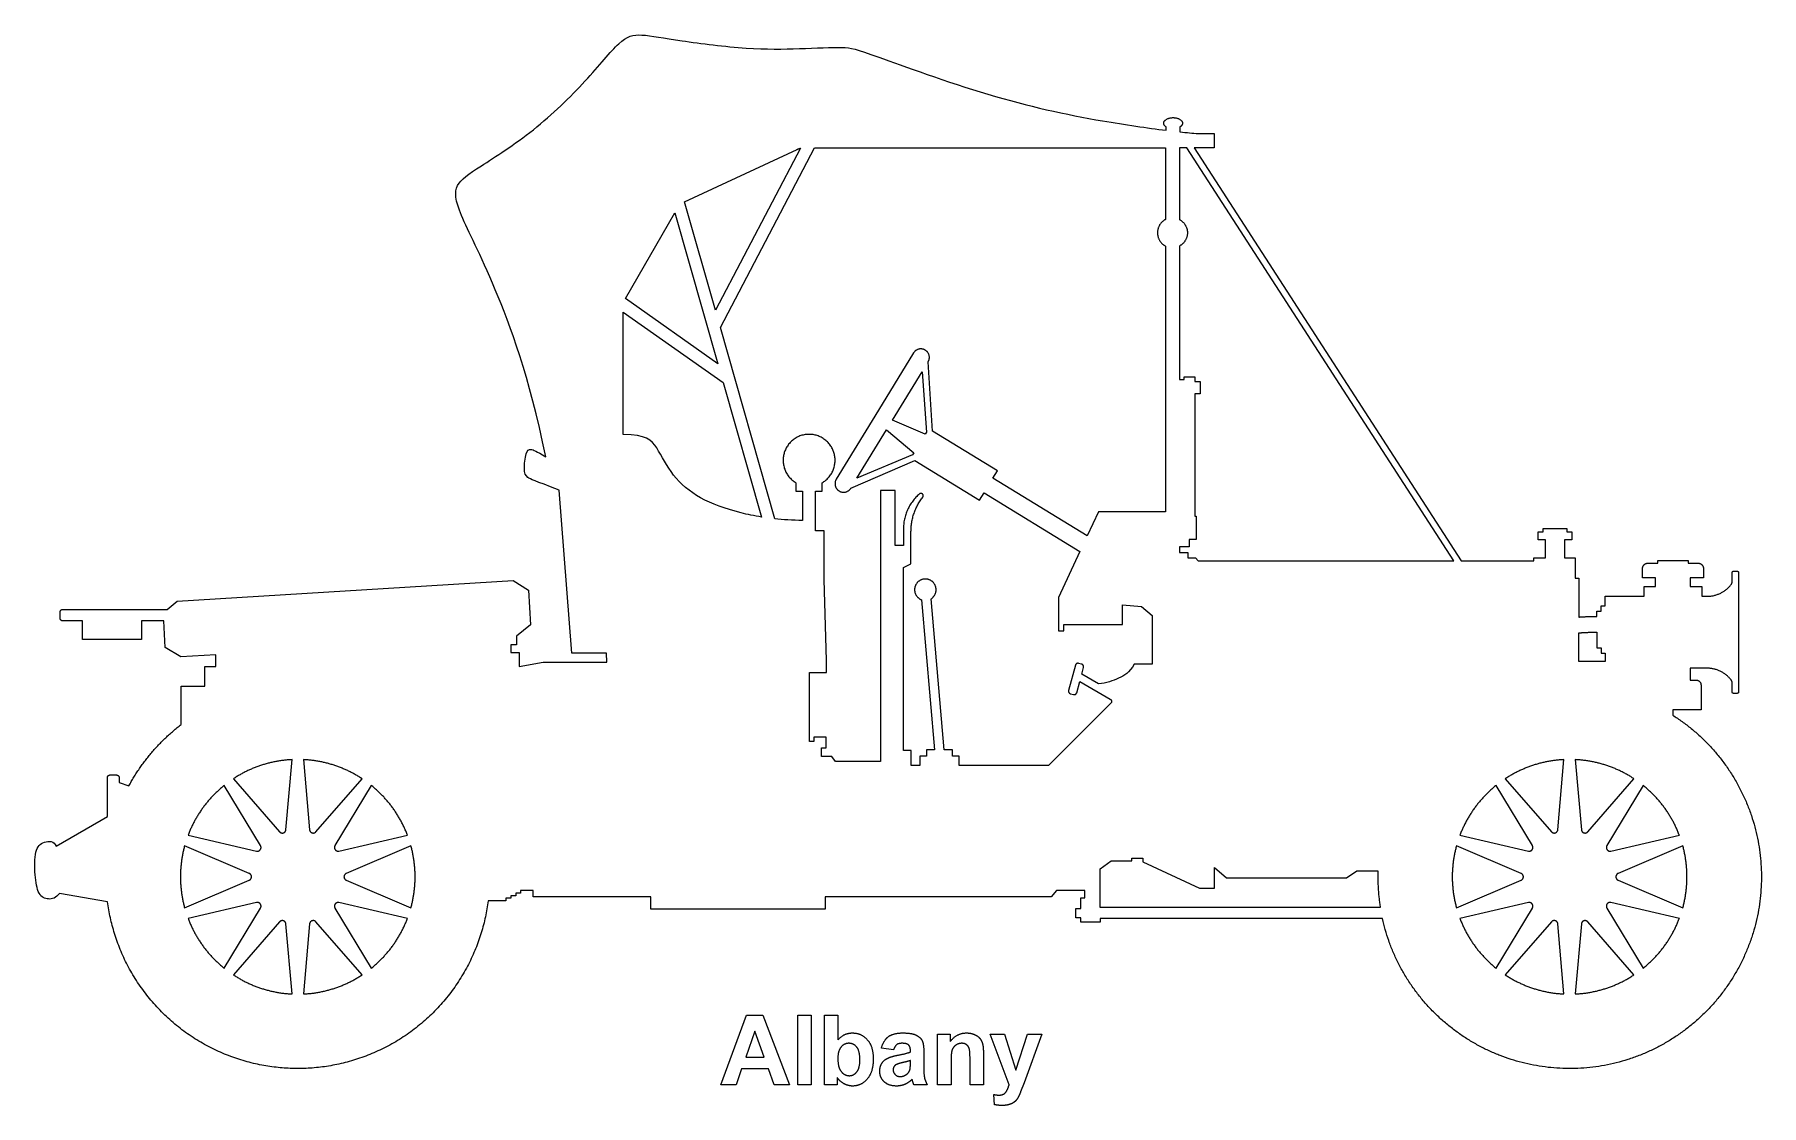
# Model space of a CAD drawing. Header units: millimetres. Extents: x -155 to 163, y -128 to 149.
# Drawn here: x 18.3 to 85.8, y -127.3 to -85.4 of the extents above; entities that cross this region are included whole.
import ezdxf

# ---------------------------------------------------------------- set-up
doc = ezdxf.new("R2010")
doc.units = ezdxf.units.MM
doc.header["$MEASUREMENT"] = 0
doc.layers.add('Layer 03', color=5, linetype='Continuous')

msp = doc.modelspace()

# ---------------------------------------------------------------- linework, layer by layer
at = {"layer": 'Layer 03'}
for p, q in [((62.499, -89.16), (62.499, -89.031)), ((63.036, -89.031), (63.036, -89.223)), ((63.74, -89.29), (64.38, -89.29)), ((64.38, -89.29), (64.38, -89.848)), ((43.677, -91.956), (48.073, -89.906)), ((48.2, -89.863), (44.882, -96.199)), ((45.073, -96.872), (48.751, -89.848)), ((48.751, -89.848), (62.472, -89.848)), ((62.472, -89.848), (62.472, -92.649)), ((63.308, -89.848), (63.013, -89.848)), ((63.013, -89.848), (63.013, -92.649)), ((73.736, -105.99), (63.308, -89.848)), ((64.38, -89.848), (63.598, -89.848)), ((63.598, -89.848), (74.026, -105.99)), ((41.362, -95.742), (43.299, -92.387)), ((43.299, -92.387), (44.975, -98.288)), ((44.882, -96.199), (43.677, -91.956)), ((62.472, -93.687), (62.472, -104.079)), ((63.013, -93.687), (63.013, -98.903)), ((44.975, -98.288), (41.362, -95.742)), ((41.28, -101.056), (41.28, -96.273)), ((41.28, -96.273), (45.184, -99.024)), ((47.199, -104.357), (45.073, -96.872)), ((52.621, -97.868), (51.112, -100.335)), ((53.365, -100.93), (53.193, -98.218)), ((45.184, -99.024), (46.679, -104.286)), ((51.803, -100.491), (52.957, -98.605)), ((52.957, -98.605), (53.131, -100.96)), ((63.013, -98.903), (63.195, -98.903)), ((63.195, -98.903), (63.195, -98.796)), ((63.195, -98.796), (63.616, -98.796)), ((63.616, -98.796), (63.616, -98.985)), ((63.616, -98.985), (63.82, -98.985)), ((63.82, -98.985), (63.82, -99.464)), ((63.82, -99.464), (63.616, -99.464)), ((63.616, -99.464), (63.616, -104.253)), ((51.112, -100.335), (49.603, -102.802)), ((53.084, -101.037), (51.803, -100.491)), ((50.413, -102.765), (51.566, -100.879)), ((51.566, -100.879), (52.635, -101.771)), ((53.131, -100.96), (53.084, -101.037)), ((55.9, -102.481), (53.365, -100.93)), ((52.588, -101.848), (50.413, -102.765)), ((52.635, -101.771), (52.588, -101.848)), ((50.176, -103.152), (52.668, -102.069)), ((52.668, -102.069), (55.204, -103.62)), ((55.726, -102.766), (55.9, -102.481)), ((39.264, -109.601), (38.767, -103.227)), ((48.029, -102.94), (48.029, -103.266)), ((48.029, -103.266), (48.285, -103.266)), ((48.285, -103.266), (48.285, -104.413)), ((48.798, -104.823), (48.798, -103.266)), ((48.798, -103.266), (49.054, -103.266)), ((49.054, -103.266), (49.054, -102.94)), ((51.906, -103.241), (51.336, -103.241)), ((51.336, -103.241), (51.336, -113.839)), ((51.906, -105.395), (51.906, -103.241)), ((59.412, -105.019), (55.726, -102.766)), ((55.204, -103.62), (55.378, -103.335)), ((55.378, -103.335), (59.128, -105.628)), ((59.85, -104.079), (59.412, -105.019)), ((62.472, -104.079), (59.85, -104.079)), ((63.616, -104.253), (63.672, -104.253)), ((63.672, -104.253), (63.672, -105.156)), ((49.128, -104.823), (48.798, -104.823)), ((49.128, -106.719), (49.128, -104.823)), ((52.228, -104.75), (52.228, -105.395)), ((52.524, -106.118), (52.524, -104.85)), ((63.672, -105.156), (63.398, -105.156)), ((63.398, -105.156), (63.398, -105.443)), ((77.034, -105.179), (77.034, -104.855)), ((77.034, -104.855), (77.228, -104.855)), ((77.321, -105.179), (77.034, -105.179)), ((77.228, -104.855), (77.228, -104.725)), ((77.228, -104.725), (78.153, -104.725)), ((77.321, -105.882), (77.321, -105.179)), ((78.348, -105.179), (78.061, -105.179)), ((78.061, -105.179), (78.061, -105.882)), ((78.153, -104.725), (78.153, -104.855)), ((78.153, -104.855), (78.348, -104.855)), ((78.348, -104.855), (78.348, -105.179)), ((52.228, -105.395), (51.906, -105.395)), ((59.128, -105.628), (58.289, -107.428)), ((63.398, -105.443), (63.013, -105.443)), ((63.013, -105.443), (63.013, -105.663)), ((63.013, -105.663), (63.349, -105.663)), ((63.349, -105.663), (63.349, -105.884)), ((63.349, -105.884), (63.638, -105.884)), ((63.638, -105.884), (63.745, -105.99)), ((76.872, -105.99), (76.872, -105.882)), ((76.872, -105.882), (77.321, -105.882)), ((78.061, -105.882), (78.482, -105.882)), ((78.482, -105.882), (78.482, -106.668)), ((52.237, -106.252), (52.524, -106.118)), ((52.237, -113.414), (52.237, -106.252)), ((63.745, -105.99), (73.736, -105.99)), ((74.026, -105.99), (76.872, -105.99)), ((81.116, -106.655), (81.116, -106.295)), ((81.321, -106.089), (81.718, -106.089)), ((81.718, -106.089), (81.718, -105.978)), ((81.718, -105.978), (82.894, -105.978)), ((82.894, -105.978), (82.894, -106.089)), ((82.894, -106.089), (83.291, -106.089)), ((83.496, -106.295), (83.496, -106.655)), ((84.623, -106.796), (84.623, -106.449)), ((84.674, -106.397), (84.817, -106.397)), ((84.868, -106.449), (84.868, -111.126)), ((23.847, -107.571), (36.971, -106.761)), ((36.971, -106.761), (37.574, -107.136)), ((37.574, -107.136), (37.658, -108.496)), ((49.223, -109.897), (49.128, -106.719)), ((78.482, -106.668), (78.627, -106.668)), ((78.627, -106.668), (78.627, -108.194)), ((81.629, -106.655), (81.116, -106.655)), ((81.183, -107.38), (81.183, -107.004)), ((81.183, -107.004), (81.629, -107.004)), ((81.629, -107.004), (81.629, -106.655)), ((83.496, -106.655), (82.983, -106.655)), ((82.983, -106.655), (82.983, -107.004)), ((82.983, -107.004), (83.429, -107.004)), ((83.429, -107.004), (83.429, -107.38)), ((19.37, -107.892), (23.451, -107.892)), ((23.451, -107.892), (23.847, -107.571)), ((52.929, -107.517), (53.443, -113.389)), ((53.822, -113.389), (53.306, -107.484)), ((58.289, -107.428), (58.289, -108.736)), ((60.792, -108.487), (60.792, -107.716)), ((60.792, -107.716), (61.533, -107.781)), ((61.533, -107.781), (61.946, -108.127)), ((79.33, -108.171), (79.33, -107.96)), ((79.33, -107.96), (79.5, -107.96)), ((79.5, -107.96), (79.5, -107.754)), ((79.5, -107.754), (79.657, -107.754)), ((79.657, -107.754), (79.657, -107.38)), ((79.657, -107.38), (81.183, -107.38)), ((83.429, -107.38), (83.729, -107.38)), ((19.267, -108.241), (19.267, -107.995)), ((20.144, -108.343), (19.37, -108.343)), ((20.144, -109.075), (20.144, -108.343)), ((23.315, -108.343), (22.449, -108.343)), ((22.449, -108.343), (22.449, -109.075)), ((23.379, -109.378), (23.315, -108.343)), ((37.658, -108.496), (37.106, -108.943)), ((58.501, -108.736), (58.501, -108.487)), ((58.501, -108.487), (60.792, -108.487)), ((61.946, -108.127), (61.946, -110.04)), ((22.449, -109.075), (20.144, -109.075)), ((37.106, -109.278), (36.878, -109.278)), ((36.878, -109.278), (36.878, -109.582)), ((37.106, -108.943), (37.106, -109.278)), ((58.289, -108.736), (58.501, -108.736)), ((78.627, -109.935), (78.627, -108.812)), ((79.33, -108.785), (79.33, -109.402)), ((23.981, -109.754), (23.379, -109.378)), ((25.357, -109.669), (23.981, -109.754)), ((25.357, -110.121), (25.357, -109.669)), ((36.878, -109.582), (37.209, -109.582)), ((37.209, -109.582), (37.209, -110.129)), ((37.209, -110.129), (38.15, -109.963)), ((38.15, -109.963), (40.634, -109.963)), ((40.626, -109.601), (39.264, -109.601)), ((40.634, -109.963), (40.626, -109.601)), ((49.223, -110.355), (49.223, -109.897)), ((59.193, -110.035), (59.077, -110.004)), ((79.657, -109.935), (78.627, -109.935)), ((79.33, -109.402), (79.5, -109.402)), ((79.5, -109.402), (79.5, -109.608)), ((79.5, -109.608), (79.657, -109.608)), ((79.657, -109.608), (79.657, -109.935)), ((24.93, -110.895), (24.93, -110.121)), ((24.93, -110.121), (25.357, -110.121)), ((48.553, -113.057), (48.553, -110.355)), ((48.553, -110.355), (49.223, -110.355)), ((58.951, -110.077), (58.686, -111.066)), ((59.195, -110.424), (59.266, -110.161)), ((59.853, -110.804), (59.195, -110.424)), ((61.946, -110.04), (61.247, -110.04)), ((83.729, -110.195), (82.983, -110.195)), ((82.983, -110.195), (82.983, -110.658)), ((82.983, -110.658), (83.214, -110.658)), ((24.001, -112.395), (24.001, -110.895)), ((24.001, -110.895), (24.93, -110.895)), ((58.758, -111.192), (58.875, -111.223)), ((59.001, -111.15), (59.118, -110.713)), ((59.118, -110.713), (60.311, -111.402)), ((83.402, -110.846), (83.402, -111.822)), ((84.623, -111.126), (84.623, -110.779)), ((84.817, -111.178), (84.674, -111.178)), ((60.332, -111.563), (57.901, -113.995)), ((83.402, -111.822), (82.295, -111.822)), ((82.295, -111.822), (82.295, -112.028)), ((48.728, -113.057), (48.553, -113.057)), ((49.204, -112.885), (48.728, -112.885)), ((48.728, -112.885), (48.728, -113.057)), ((49.032, -113.641), (49.032, -113.31)), ((49.032, -113.31), (49.204, -113.31)), ((49.204, -113.31), (49.204, -112.885)), ((53.443, -113.389), (53.124, -113.389)), ((53.124, -113.389), (53.124, -113.636)), ((54.141, -113.389), (53.822, -113.389)), ((54.141, -113.636), (54.141, -113.389)), ((28.096, -116.506), (28.335, -113.768)), ((28.776, -113.768), (29.016, -116.506)), ((49.431, -113.641), (49.032, -113.641)), ((49.57, -113.839), (49.431, -113.641)), ((51.336, -113.839), (49.57, -113.839)), ((52.532, -113.414), (52.237, -113.414)), ((52.532, -113.995), (52.532, -113.414)), ((52.864, -113.995), (52.532, -113.995)), ((53.124, -113.636), (52.864, -113.636)), ((52.864, -113.636), (52.864, -113.995)), ((54.402, -113.636), (54.141, -113.636)), ((54.402, -113.995), (54.402, -113.636)), ((57.901, -113.995), (54.402, -113.995)), ((77.807, -116.506), (78.046, -113.768)), ((78.487, -113.768), (78.726, -116.506)), ((21.115, -115.997), (21.115, -114.471)), ((21.218, -114.368), (21.472, -114.368)), ((21.575, -114.471), (21.575, -114.659)), ((21.575, -114.659), (21.954, -114.797)), ((26.041, -114.514), (27.844, -116.588)), ((29.267, -116.588), (31.07, -114.514)), ((75.752, -114.514), (77.555, -116.588)), ((78.978, -116.588), (80.781, -114.514)), ((27.1, -117.128), (25.685, -114.773)), ((31.427, -114.773), (30.011, -117.128)), ((76.811, -117.128), (75.395, -114.773)), ((81.137, -114.773), (79.722, -117.128)), ((19.114, -117.152), (21.115, -115.997)), ((24.267, -116.724), (26.944, -117.343)), ((30.167, -117.343), (32.845, -116.724)), ((73.977, -116.724), (76.655, -117.343)), ((79.878, -117.343), (82.555, -116.724)), ((26.66, -118.217), (24.131, -117.143)), ((32.981, -117.143), (30.451, -118.217)), ((76.371, -118.217), (73.841, -117.143)), ((82.692, -117.143), (80.162, -118.217)), ((59.916, -118.036), (60.352, -117.731)), ((59.916, -119.549), (59.916, -118.036)), ((60.352, -117.731), (61.151, -117.731)), ((61.151, -117.731), (61.151, -117.622)), ((61.151, -117.622), (61.58, -117.622)), ((61.58, -117.622), (61.58, -117.759)), ((61.58, -117.759), (63.804, -118.796)), ((64.382, -118.796), (64.382, -117.99)), ((64.382, -117.99), (64.857, -118.389)), ((69.55, -118.389), (69.949, -118.11)), ((69.949, -118.11), (70.774, -118.11)), ((24.131, -119.556), (26.66, -118.482)), ((30.451, -118.482), (32.981, -119.556)), ((64.857, -118.389), (69.55, -118.389)), ((73.841, -119.556), (76.371, -118.482)), ((80.162, -118.482), (82.692, -119.556)), ((21.123, -119.329), (19.241, -118.997)), ((26.944, -119.357), (24.267, -119.975)), ((32.845, -119.975), (30.167, -119.357)), ((36.694, -119.291), (35.993, -119.291)), ((36.885, -119.19), (36.694, -119.19)), ((36.694, -119.19), (36.694, -119.291)), ((37.075, -119.089), (36.885, -119.089)), ((36.885, -119.089), (36.885, -119.19)), ((37.266, -118.989), (37.075, -118.989)), ((37.075, -118.989), (37.075, -119.089)), ((37.761, -118.888), (37.266, -118.888)), ((37.266, -118.888), (37.266, -118.989)), ((37.761, -119.127), (37.761, -118.888)), ((42.355, -119.127), (37.761, -119.127)), ((42.355, -119.616), (42.355, -119.127)), ((58.007, -119.127), (49.165, -119.127)), ((49.165, -119.127), (49.165, -119.616)), ((58.205, -118.89), (58.007, -119.127)), ((59.319, -118.89), (58.205, -118.89)), ((59.167, -119.585), (59.167, -119.171)), ((59.167, -119.171), (59.319, -119.171)), ((59.319, -119.171), (59.319, -118.89)), ((63.804, -118.796), (64.382, -118.796)), ((76.655, -119.357), (73.977, -119.975)), ((82.555, -119.975), (79.878, -119.357)), ((25.685, -121.926), (27.1, -119.571)), ((27.844, -120.111), (26.041, -122.185)), ((31.07, -122.185), (29.267, -120.111)), ((30.011, -119.571), (31.427, -121.926)), ((49.165, -119.616), (42.355, -119.616)), ((58.97, -119.948), (58.97, -119.585)), ((58.97, -119.585), (59.167, -119.585)), ((59.167, -119.948), (58.97, -119.948)), ((59.167, -120.122), (59.167, -119.948)), ((59.916, -120.122), (59.167, -120.122)), ((70.866, -119.549), (59.916, -119.549)), ((70.95, -119.985), (59.916, -119.985)), ((59.916, -119.985), (59.916, -120.122)), ((75.395, -121.926), (76.811, -119.571)), ((77.555, -120.111), (75.752, -122.185)), ((80.781, -122.185), (78.978, -120.111)), ((79.722, -119.571), (81.137, -121.926)), ((28.335, -122.931), (28.096, -120.193)), ((29.016, -120.193), (28.776, -122.931)), ((78.046, -122.931), (77.807, -120.193)), ((78.726, -120.193), (78.487, -122.931)), ((45.092, -126.479), (46.092, -123.762)), ((46.092, -123.762), (46.731, -123.762)), ((46.731, -123.762), (47.776, -126.479)), ((48.096, -126.479), (48.096, -123.762)), ((48.096, -123.762), (48.619, -123.762)), ((48.619, -123.762), (48.619, -126.479)), ((49.143, -126.479), (49.143, -123.762)), ((49.143, -123.762), (49.666, -123.762)), ((49.666, -123.762), (49.666, -124.727)), ((46.417, -124.387), (46.064, -125.399)), ((46.786, -125.399), (46.417, -124.387)), ((53.565, -126.479), (53.565, -124.505)), ((53.565, -124.505), (54.054, -124.505)), ((54.054, -124.505), (54.054, -124.793)), ((56.358, -126.479), (55.624, -124.505)), ((55.624, -124.505), (56.181, -124.505)), ((56.181, -124.505), (56.628, -125.903)), ((56.628, -125.903), (57.075, -124.505)), ((57.632, -124.505), (56.941, -126.4)), ((57.075, -124.505), (57.632, -124.505)), ((46.064, -125.399), (46.786, -125.399)), ((51.843, -125.112), (51.371, -125.045)), ((52.501, -125.197), (52.501, -125.144)), ((52.501, -125.638), (52.501, -125.534)), ((53.025, -125.217), (53.025, -125.829)), ((54.831, -126.479), (54.831, -125.471)), ((55.354, -125.249), (55.354, -126.479)), ((45.905, -125.855), (45.688, -126.479)), ((46.952, -125.855), (45.905, -125.855)), ((47.18, -126.479), (46.952, -125.855)), ((49.632, -126.191), (49.632, -126.479)), ((54.088, -125.585), (54.088, -126.479)), ((45.688, -126.479), (45.092, -126.479)), ((47.776, -126.479), (47.18, -126.479)), ((48.619, -126.479), (48.096, -126.479)), ((49.632, -126.479), (49.143, -126.479)), ((53.16, -126.479), (52.636, -126.479)), ((54.088, -126.479), (53.565, -126.479)), ((55.354, -126.479), (54.831, -126.479)), ((55.793, -127.259), (55.759, -126.859)), ((56.941, -126.4), (56.809, -126.761))]:
    msp.add_line(p, q, dxfattribs=at)
for points, knots in [([(38.254, -101.927), (37.583, -98.716), (36.159, -94.89), (34.735, -92.209), (34.651, -91.259), (35.489, -90.7), (37.793, -89.239), (39.923, -87.168), (41.206, -85.534), (41.877, -85.359), (43.336, -85.651), (46.237, -86.01), (48.168, -85.979), (50.069, -85.887), (50.467, -86.01), (55.678, -87.91), (59.422, -88.734), (61.764, -89.07), (62.499, -89.16)], [7159.814234, 7159.814234, 7159.814234, 7159.814234, 7172.96766, 7186.121085, 7199.274511, 7212.427936, 7225.581361, 7238.734787, 7251.888212, 7265.041638, 7278.195063, 7291.348488, 7304.501914, 7317.655339, 7330.808765, 7343.96219, 7357.115615, 7364.991003, 7364.991003, 7364.991003, 7364.991003]), ([(46.679, -104.286), (46.393, -104.238), (45.452, -104.031), (44.222, -103.584), (43.16, -102.692), (42.6, -101.492), (42.164, -101.056), (41.28, -101.056)], [427.593349, 427.593349, 427.593349, 427.593349, 430.722278, 438.899062, 447.075847, 455.252631, 463.429416, 463.429416, 463.429416, 463.429416])]:
    msp.add_open_spline(points, degree=3, knots=knots, dxfattribs=at)
for points, weights, knots in [([(62.499, -89.031), (62.401, -88.968), (62.401, -88.883), (62.401, -88.667), (62.768, -88.667), (63.134, -88.667), (63.134, -88.883), (63.134, -88.968), (63.036, -89.031)], [0.853853891238, 0.860187190456, 1, 0.707106781187, 1, 0.707106781187, 1, 0.86018722379, 0.853853894258], [7365.623661, 7365.623661, 7365.623661, 7366.373482, 7366.373482, 7367.944279, 7367.944279, 7369.515075, 7369.515075, 7370.264896, 7370.264896, 7370.264896]), ([(62.472, -92.649), (62.158, -92.813), (62.158, -93.168), (62.158, -93.523), (62.472, -93.687)], [1, 0.854993715544, 1, 0.854993715544, 1], [4135.011984, 4135.011984, 4135.011984, 4138.118614, 4138.118614, 4141.225243, 4141.225243, 4141.225243]), ([(63.013, -92.649), (63.328, -92.813), (63.328, -93.168), (63.328, -93.523), (63.013, -93.687)], [1, 0.854993715601, 1, 0.854993715601, 1], [1817.462483, 1817.462483, 1817.462483, 1820.569113, 1820.569113, 1823.675742, 1823.675742, 1823.675742]), ([(53.193, -98.218), (53.368, -97.932), (53.082, -97.757), (52.796, -97.582), (52.621, -97.868)], [1, 0.707106781187, 1, 0.707106781187, 1], [4259.985989, 4259.985989, 4259.985989, 4262.552971, 4262.552971, 4265.119952, 4265.119952, 4265.119952]), ([(49.054, -102.94), (49.724, -102.548), (49.521, -101.799), (49.318, -101.049), (48.541, -101.049), (47.765, -101.049), (47.562, -101.799), (47.359, -102.548), (48.029, -102.94)], [1, 0.794210371006, 1, 0.794210371006, 1, 0.794210371006, 1, 0.794210371006, 1], [3940.622772, 3940.622772, 3940.622772, 3947.076402, 3947.076402, 3953.530032, 3953.530032, 3959.983662, 3959.983662, 3966.437292, 3966.437292, 3966.437292]), ([(49.603, -102.802), (49.428, -103.089), (49.715, -103.264), (50.001, -103.439), (50.176, -103.152)], [1, 0.707106781187, 1, 0.707106781187, 1], [4293.275967, 4293.275967, 4293.275967, 4295.842948, 4295.842948, 4298.409929, 4298.409929, 4298.409929]), ([(52.984, -103.503), (53.034, -103.438), (52.975, -103.383), (52.916, -103.327), (52.854, -103.38)], [1, 0.741484389658, 1, 0.741484389658, 1], [3786.595519, 3786.595519, 3786.595519, 3787.23717, 3787.23717, 3787.878821, 3787.878821, 3787.878821]), ([(53.306, -107.484), (53.588, -107.309), (53.484, -106.994), (53.379, -106.678), (53.048, -106.707), (52.717, -106.736), (52.669, -107.065), (52.62, -107.394), (52.929, -107.517)], [1, 0.784523018402, 1, 0.784523018402, 1, 0.784523018402, 1, 0.784523018402, 1], [3685.649494, 3685.649494, 3685.649494, 3688.387904, 3688.387904, 3691.126315, 3691.126315, 3693.864726, 3693.864726, 3696.603136, 3696.603136, 3696.603136]), ([(60.311, -111.402), (60.355, -111.427), (60.362, -111.477), (60.368, -111.527), (60.332, -111.563)], [1, 0.896872741533, 1, 0.896872741533, 1], [3616.3255593, 3616.3255593, 3616.3255593, 3616.7837082, 3616.7837082, 3617.2418571, 3617.2418571, 3617.2418571]), ([(82.295, -112.028), (85.673, -114.18), (85.761, -118.184), (85.85, -122.188), (82.571, -124.487), (79.292, -126.787), (75.558, -125.34), (71.824, -123.893), (70.95, -119.985)], [1, 0.882031108773, 1, 0.882031108773, 1, 0.882031108773, 1, 0.882031108773, 1], [7639.862682, 7639.862682, 7639.862682, 7675.675965, 7675.675965, 7711.489249, 7711.489249, 7747.302533, 7747.302533, 7783.115817, 7783.115817, 7783.115817]), ([(27.844, -116.588), (27.907, -116.66), (27.997, -116.63), (28.088, -116.601), (28.096, -116.506)], [1, 0.833885822067, 1, 0.833885822067, 1], [214.775806, 214.775806, 214.775806, 215.594366, 215.594366, 216.412925, 216.412925, 216.412925]), ([(29.016, -116.506), (29.024, -116.601), (29.114, -116.63), (29.205, -116.66), (29.267, -116.588)], [1, 0.833885822067, 1, 0.833885822067, 1], [328.668903, 328.668903, 328.668903, 329.487463, 329.487463, 330.306022, 330.306022, 330.306022]), ([(77.555, -116.588), (77.617, -116.66), (77.708, -116.63), (77.798, -116.601), (77.807, -116.506)], [1, 0.833885822067, 1, 0.833885822067, 1], [214.775806, 214.775806, 214.775806, 215.594366, 215.594366, 216.412925, 216.412925, 216.412925]), ([(78.726, -116.506), (78.734, -116.601), (78.825, -116.63), (78.916, -116.66), (78.978, -116.588)], [1, 0.833885822067, 1, 0.833885822067, 1], [328.668903, 328.668903, 328.668903, 329.487463, 329.487463, 330.306022, 330.306022, 330.306022]), ([(26.944, -117.343), (27.037, -117.364), (27.093, -117.287), (27.149, -117.21), (27.1, -117.128)], [1, 0.833885822067, 1, 0.833885822067, 1], [214.775806, 214.775806, 214.775806, 215.594366, 215.594366, 216.412925, 216.412925, 216.412925]), ([(30.011, -117.128), (29.962, -117.21), (30.018, -117.287), (30.074, -117.364), (30.167, -117.343)], [1, 0.833885822067, 1, 0.833885822067, 1], [214.775806, 214.775806, 214.775806, 215.594366, 215.594366, 216.412925, 216.412925, 216.412925]), ([(76.655, -117.343), (76.748, -117.364), (76.804, -117.287), (76.86, -117.21), (76.811, -117.128)], [1, 0.833885822067, 1, 0.833885822067, 1], [214.775806, 214.775806, 214.775806, 215.594366, 215.594366, 216.412925, 216.412925, 216.412925]), ([(79.722, -117.128), (79.673, -117.21), (79.729, -117.287), (79.785, -117.364), (79.878, -117.343)], [1, 0.833885822067, 1, 0.833885822067, 1], [214.775806, 214.775806, 214.775806, 215.594366, 215.594366, 216.412925, 216.412925, 216.412925]), ([(26.66, -118.482), (26.748, -118.445), (26.748, -118.35), (26.748, -118.254), (26.66, -118.217)], [1, 0.833885822067, 1, 0.833885822067, 1], [230.460596, 230.460596, 230.460596, 231.279155, 231.279155, 232.097715, 232.097715, 232.097715]), ([(30.451, -118.217), (30.363, -118.254), (30.363, -118.35), (30.363, -118.445), (30.451, -118.482)], [1, 0.833885822067, 1, 0.833885822067, 1], [300.609387, 300.609387, 300.609387, 301.427946, 301.427946, 302.246506, 302.246506, 302.246506]), ([(76.371, -118.482), (76.459, -118.445), (76.459, -118.35), (76.459, -118.254), (76.371, -118.217)], [1, 0.833885822067, 1, 0.833885822067, 1], [230.460596, 230.460596, 230.460596, 231.279155, 231.279155, 232.097715, 232.097715, 232.097715]), ([(80.162, -118.217), (80.074, -118.254), (80.074, -118.35), (80.074, -118.445), (80.162, -118.482)], [1, 0.833885822067, 1, 0.833885822067, 1], [300.609387, 300.609387, 300.609387, 301.427946, 301.427946, 302.246506, 302.246506, 302.246506]), ([(35.993, -119.291), (35.166, -125.829), (28.575, -125.846), (21.984, -125.863), (21.123, -119.329)], [1, 0.75101918711, 1, 0.75101918711, 1], [7971.78504, 7971.78504, 7971.78504, 8024.426924, 8024.426924, 8077.068807, 8077.068807, 8077.068807]), ([(27.1, -119.571), (27.149, -119.489), (27.093, -119.412), (27.037, -119.335), (26.944, -119.357)], [1, 0.833885822067, 1, 0.833885822067, 1], [244.490354, 244.490354, 244.490354, 245.308914, 245.308914, 246.127473, 246.127473, 246.127473]), ([(30.167, -119.357), (30.074, -119.335), (30.018, -119.412), (29.962, -119.489), (30.011, -119.571)], [1, 0.833885822067, 1, 0.833885822067, 1], [214.775806, 214.775806, 214.775806, 215.594366, 215.594366, 216.412925, 216.412925, 216.412925]), ([(76.811, -119.571), (76.86, -119.489), (76.804, -119.412), (76.748, -119.335), (76.655, -119.357)], [1, 0.833885822067, 1, 0.833885822067, 1], [244.490354, 244.490354, 244.490354, 245.308914, 245.308914, 246.127473, 246.127473, 246.127473]), ([(79.878, -119.357), (79.785, -119.335), (79.729, -119.412), (79.673, -119.489), (79.722, -119.571)], [1, 0.833885822067, 1, 0.833885822067, 1], [286.579629, 286.579629, 286.579629, 287.398188, 287.398188, 288.216747, 288.216747, 288.216747]), ([(28.096, -120.193), (28.088, -120.098), (27.997, -120.069), (27.907, -120.04), (27.844, -120.111)], [1, 0.833885822067, 1, 0.833885822067, 1], [214.775806, 214.775806, 214.775806, 215.594366, 215.594366, 216.412925, 216.412925, 216.412925]), ([(29.267, -120.111), (29.205, -120.04), (29.114, -120.069), (29.024, -120.098), (29.016, -120.193)], [1, 0.833885822067, 1, 0.833885822067, 1], [214.775806, 214.775806, 214.775806, 215.594366, 215.594366, 216.412925, 216.412925, 216.412925]), ([(77.807, -120.193), (77.798, -120.098), (77.708, -120.069), (77.617, -120.04), (77.555, -120.111)], [1, 0.833885822067, 1, 0.833885822067, 1], [258.520112, 258.520112, 258.520112, 259.338672, 259.338672, 260.157231, 260.157231, 260.157231]), ([(78.978, -120.111), (78.916, -120.04), (78.825, -120.069), (78.734, -120.098), (78.726, -120.193)], [1, 0.833885822067, 1, 0.833885822067, 1], [214.775806, 214.775806, 214.775806, 215.594366, 215.594366, 216.412925, 216.412925, 216.412925])]:
    msp.add_rational_spline(points, weights, degree=2, knots=knots, dxfattribs=at)
for points, degree in [([(63.036, -89.223), (63.305, -89.252), (63.543, -89.275), (63.74, -89.29)], 3), ([(38.767, -103.227), (37.795, -102.856), (37.501, -102.754), (37.373, -102.472), (37.476, -101.705), (37.642, -101.59), (37.885, -101.705), (38.254, -101.927)], 3), ([(48.285, -104.413), (47.886, -104.413), (47.527, -104.392), (47.199, -104.357)], 3), ([(78.627, -108.194), (78.888, -108.171), (79.33, -108.171)], 2), ([(78.627, -108.812), (78.927, -108.785), (79.33, -108.785)], 2), ([(61.247, -110.04), (61.058, -110.368), (60.666, -110.594), (60.163, -110.777), (59.853, -110.804)], 3), ([(19.241, -118.997), (19.11, -119.183), (18.794, -119.268), (18.405, -119.086), (18.268, -118.309), (18.268, -117.273), (18.599, -116.942), (19.038, -116.942), (19.114, -117.152)], 3), ([(49.666, -124.727), (49.904, -124.454), (50.23, -124.454)], 2), ([(50.096, -124.859), (49.911, -124.859), (49.789, -125.007)], 2), ([(50.406, -125.011), (50.285, -124.859), (50.096, -124.859)], 2), ([(50.23, -124.454), (50.585, -124.454), (50.817, -124.717)], 2), ([(50.817, -124.717), (51.05, -124.98), (51.05, -125.472)], 2), ([(51.371, -125.045), (51.449, -124.744), (51.641, -124.599)], 2), ([(51.641, -124.599), (51.832, -124.454), (52.21, -124.454)], 2), ([(52.167, -124.859), (52.036, -124.859), (51.962, -124.915)], 2), ([(52.431, -124.925), (52.361, -124.859), (52.167, -124.859)], 2), ([(52.21, -124.454), (52.552, -124.454), (52.72, -124.537)], 2), ([(52.72, -124.537), (52.888, -124.62), (52.956, -124.748)], 2), ([(52.956, -124.748), (53.025, -124.875), (53.025, -125.217)], 2), ([(54.054, -124.793), (54.31, -124.454), (54.698, -124.454)], 2), ([(54.512, -124.859), (54.379, -124.859), (54.273, -124.934)], 2), ([(54.691, -124.911), (54.617, -124.859), (54.512, -124.859)], 2), ([(54.698, -124.454), (54.869, -124.454), (55.01, -124.517)], 2), ([(55.01, -124.517), (55.152, -124.579), (55.224, -124.676)], 2), ([(55.224, -124.676), (55.297, -124.773), (55.325, -124.896)], 2), ([(49.789, -125.007), (49.666, -125.155), (49.666, -125.455)], 2), ([(49.666, -125.455), (49.666, -125.766), (49.761, -125.914)], 2), ([(50.527, -125.504), (50.527, -125.162), (50.406, -125.011)], 2), ([(50.407, -125.975), (50.527, -125.826), (50.527, -125.504)], 2), ([(51.05, -125.472), (51.05, -125.98), (50.813, -126.255)], 2), ([(51.381, -125.648), (51.459, -125.517), (51.6, -125.447)], 2), ([(51.6, -125.447), (51.741, -125.377), (52.006, -125.325)], 2), ([(51.962, -124.915), (51.889, -124.971), (51.843, -125.112)], 2), ([(52.006, -125.325), (52.364, -125.256), (52.501, -125.197)], 2), ([(52.501, -125.534), (52.405, -125.568), (52.197, -125.614)], 2), ([(52.501, -125.144), (52.501, -124.99), (52.431, -124.925)], 2), ([(54.127, -125.131), (54.088, -125.253), (54.088, -125.585)], 2), ([(54.273, -124.934), (54.167, -125.008), (54.127, -125.131)], 2), ([(54.798, -125.057), (54.765, -124.963), (54.691, -124.911)], 2), ([(54.831, -125.471), (54.831, -125.151), (54.798, -125.057)], 2), ([(55.325, -124.896), (55.354, -125.019), (55.354, -125.249)], 2), ([(49.911, -126.443), (49.749, -126.356), (49.632, -126.191)], 2), ([(49.761, -125.914), (49.895, -126.125), (50.116, -126.125)], 2), ([(50.116, -126.125), (50.287, -126.125), (50.407, -125.975)], 2), ([(51.303, -125.946), (51.303, -125.779), (51.381, -125.648)], 2), ([(51.478, -126.365), (51.303, -126.199), (51.303, -125.946)], 2), ([(51.924, -125.705), (51.826, -125.778), (51.826, -125.889)], 2), ([(51.826, -125.889), (51.826, -125.999), (51.905, -126.079)], 2), ([(51.905, -126.079), (51.983, -126.159), (52.104, -126.159)], 2), ([(52.197, -125.614), (51.989, -125.661), (51.924, -125.705)], 2), ([(52.104, -126.159), (52.24, -126.159), (52.362, -126.066)], 2), ([(52.362, -126.066), (52.453, -125.995), (52.482, -125.893)], 2), ([(52.482, -125.893), (52.501, -125.826), (52.501, -125.638)], 2), ([(53.025, -125.829), (53.025, -126.09), (53.053, -126.214)], 2), ([(53.053, -126.214), (53.082, -126.338), (53.16, -126.479)], 2), ([(50.239, -126.53), (50.073, -126.53), (49.911, -126.443)], 2), ([(50.813, -126.255), (50.577, -126.53), (50.239, -126.53)], 2), ([(51.958, -126.53), (51.654, -126.53), (51.478, -126.365)], 2), ([(52.282, -126.464), (52.13, -126.53), (51.958, -126.53)], 2), ([(52.568, -126.266), (52.434, -126.398), (52.282, -126.464)], 2), ([(52.586, -126.327), (52.573, -126.28), (52.568, -126.266)], 2), ([(52.636, -126.479), (52.616, -126.428), (52.586, -126.327)], 2), ([(55.759, -126.859), (55.877, -126.885), (55.971, -126.885)], 2), ([(55.971, -126.885), (56.146, -126.885), (56.229, -126.77)], 2), ([(56.229, -126.77), (56.313, -126.656), (56.358, -126.479)], 2), ([(56.809, -126.761), (56.741, -126.933), (56.68, -127.024)], 2), ([(56.083, -127.29), (55.935, -127.29), (55.793, -127.259)], 2), ([(56.345, -127.258), (56.229, -127.29), (56.083, -127.29)], 2), ([(56.54, -127.171), (56.46, -127.227), (56.345, -127.258)], 2), ([(56.68, -127.024), (56.619, -127.114), (56.54, -127.171)], 2)]:
    msp.add_open_spline(points, degree=degree, dxfattribs=at)
for points, weights in [([(48.073, -89.906), (48.134, -89.877), (48.2, -89.863)], [1, 0.994056338222, 1]), ([(52.854, -103.38), (52.228, -103.922), (52.228, -104.75)], [1, 0.909488647481, 1]), ([(52.524, -104.85), (52.524, -104.098), (52.984, -103.503)], [1, 0.946373207176, 1]), ([(81.116, -106.295), (81.116, -106.089), (81.321, -106.089)], [1, 0.707106781187, 1]), ([(83.291, -106.089), (83.496, -106.089), (83.496, -106.295)], [1, 0.707106781187, 1]), ([(84.623, -106.449), (84.623, -106.397), (84.674, -106.397)], [1, 0.707106781187, 1]), ([(84.817, -106.397), (84.868, -106.397), (84.868, -106.449)], [1, 0.707106781187, 1]), ([(83.729, -107.38), (84.252, -107.335), (84.578, -106.924)], [1, 0.918803221742, 1]), ([(84.578, -106.924), (84.623, -106.868), (84.623, -106.796)], [1, 0.944078987501, 1]), ([(19.267, -107.995), (19.267, -107.892), (19.37, -107.892)], [1, 0.707106781187, 1]), ([(19.37, -108.343), (19.267, -108.343), (19.267, -108.241)], [1, 0.707106781187, 1]), ([(59.077, -110.004), (58.977, -109.977), (58.951, -110.077)], [1, 0.707106781187, 1]), ([(59.266, -110.161), (59.292, -110.062), (59.193, -110.035)], [1, 0.707106781187, 1]), ([(83.214, -110.658), (83.402, -110.658), (83.402, -110.846)], [1, 0.707106781187, 1]), ([(84.578, -110.651), (84.252, -110.24), (83.729, -110.195)], [1, 0.918803221742, 1]), ([(84.623, -110.779), (84.623, -110.707), (84.578, -110.651)], [1, 0.944078987501, 1]), ([(58.686, -111.066), (58.659, -111.165), (58.758, -111.192)], [1, 0.707106781187, 1]), ([(58.875, -111.223), (58.974, -111.249), (59.001, -111.15)], [1, 0.707106781187, 1]), ([(84.674, -111.178), (84.623, -111.178), (84.623, -111.126)], [1, 0.707106781187, 1]), ([(84.868, -111.126), (84.868, -111.178), (84.817, -111.178)], [1, 0.707106781187, 1]), ([(21.954, -114.797), (22.719, -113.376), (24.001, -112.395)], [1, 0.977596020584, 1]), ([(28.335, -113.768), (27.087, -113.828), (26.041, -114.514)], [1, 0.964802157762, 1]), ([(31.07, -114.514), (30.025, -113.828), (28.776, -113.768)], [1, 0.964802157762, 1]), ([(78.046, -113.768), (76.797, -113.828), (75.752, -114.514)], [1, 0.964802157762, 1]), ([(80.781, -114.514), (79.735, -113.828), (78.487, -113.768)], [1, 0.964802157762, 1]), ([(21.115, -114.471), (21.115, -114.368), (21.218, -114.368)], [1, 0.707106781187, 1]), ([(21.472, -114.368), (21.575, -114.368), (21.575, -114.471)], [1, 0.707106781187, 1]), ([(25.685, -114.773), (24.71, -115.555), (24.267, -116.724)], [1, 0.964802157762, 1]), ([(32.845, -116.724), (32.402, -115.555), (31.427, -114.773)], [1, 0.964802157762, 1]), ([(75.395, -114.773), (74.42, -115.555), (73.977, -116.724)], [1, 0.964802157762, 1]), ([(82.555, -116.724), (82.112, -115.555), (81.137, -114.773)], [1, 0.964802157762, 1]), ([(24.131, -117.143), (23.802, -118.35), (24.131, -119.556)], [1, 0.964802157762, 1]), ([(32.981, -119.556), (33.31, -118.35), (32.981, -117.143)], [1, 0.964802157762, 1]), ([(73.841, -117.143), (73.512, -118.35), (73.841, -119.556)], [1, 0.964802157762, 1]), ([(82.692, -119.556), (83.02, -118.35), (82.692, -117.143)], [1, 0.964802157762, 1]), ([(70.774, -118.11), (70.75, -118.834), (70.866, -119.549)], [1, 0.995362074501, 1]), ([(24.267, -119.975), (24.71, -121.144), (25.685, -121.926)], [1, 0.964802157762, 1]), ([(31.427, -121.926), (32.402, -121.144), (32.845, -119.975)], [1, 0.964802157762, 1]), ([(73.977, -119.975), (74.42, -121.144), (75.395, -121.926)], [1, 0.964802157762, 1]), ([(81.137, -121.926), (82.112, -121.144), (82.555, -119.975)], [1, 0.964802157762, 1]), ([(26.041, -122.185), (27.087, -122.871), (28.335, -122.931)], [1, 0.964802157762, 1]), ([(28.776, -122.931), (30.025, -122.871), (31.07, -122.185)], [1, 0.964802157762, 1]), ([(75.752, -122.185), (76.797, -122.871), (78.046, -122.931)], [1, 0.964802157762, 1]), ([(78.487, -122.931), (79.735, -122.871), (80.781, -122.185)], [1, 0.964802157762, 1])]:
    msp.add_rational_spline(points, weights, degree=2, dxfattribs=at)

doc.saveas('drawing.dxf')
